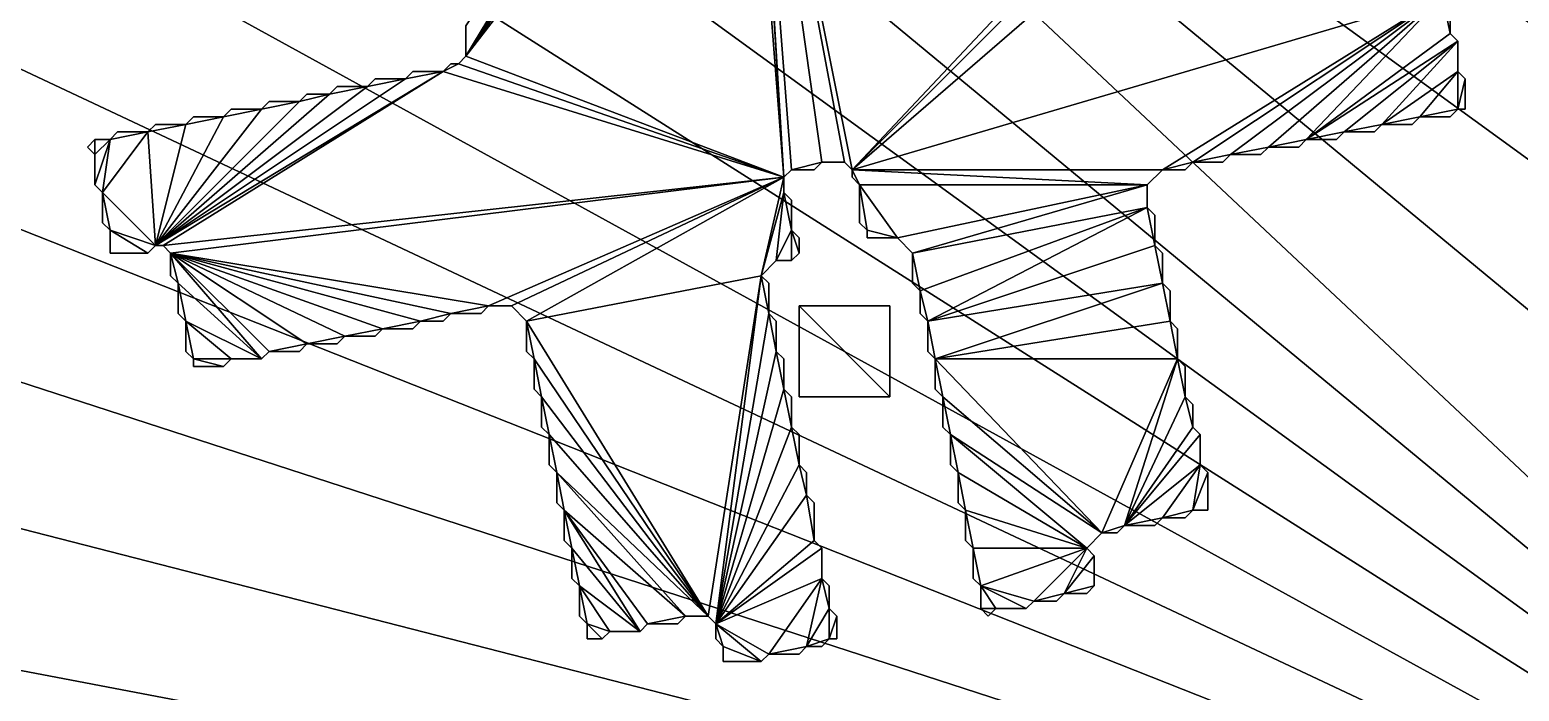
# Model space of a CAD drawing. Header units: metres. Extents: x 83 to 1014, y -33 to 839.
# Drawn here: x 490.4 to 687.1, y 122.1 to 209.5 of the extents above; entities that cross this region are included whole.
import ezdxf

# ---------------------------------------------------------------- set-up
doc = ezdxf.new("R2010")
doc.units = ezdxf.units.M

msp = doc.modelspace()

# ---------------------------------------------------------------- linework, layer by layer
for points in [[(490.83, 335.87, 250), (470.52, 321.1, 250), (773.26, 70.65, 250)], [(791.72, 216.74, 250), (490.83, 335.87, 250), (796.42, 192.07, 250)], [(796.42, 192.07, 250), (490.83, 335.87, 250), (798, 167, 250)], [(798, 167, 250), (490.83, 335.87, 250), (796.42, 141.93, 250)], [(796.42, 141.93, 250), (490.83, 335.87, 250), (791.72, 117.26, 250)], [(791.72, 117.26, 250), (490.83, 335.87, 250), (783.96, 93.38, 250)], [(783.96, 93.38, 250), (490.83, 335.87, 250), (773.26, 70.65, 250)], [(470.52, 321.1, 250), (452.21, 303.91, 250), (773.26, 70.65, 250)], [(452.21, 303.91, 250), (436.2, 284.56, 250), (773.26, 70.65, 250)], [(436.2, 284.56, 250), (422.74, 263.35, 250), (773.26, 70.65, 250)], [(422.74, 263.35, 250), (412.04, 240.62, 250), (773.26, 70.65, 250)], [(586, 256), (599, 191), (630, 224)], [(586, 256), (598, 192), (599, 191)], [(586, 256), (595, 192), (598, 192)], [(586, 256), (591, 191), (595, 192)], [(586, 256), (590, 190), (591, 191)], [(586, 255), (590, 190), (586, 256)], [(630, 224, 200), (599, 191, 200), (586, 256, 200)], [(599, 191, 200), (598, 192, 200), (586, 256, 200)], [(598, 192, 200), (595, 192, 200), (586, 256, 200)], [(595, 192, 200), (591, 191, 200), (586, 256, 200)], [(591, 191, 200), (590, 190, 200), (586, 256, 200)], [(586, 256, 200), (590, 190, 200), (586, 255, 200)], [(548, 206), (577, 254), (548, 210)], [(548, 206), (578, 253), (577, 254)], [(548, 206), (585, 254), (581, 253)], [(590, 190), (585, 254), (548, 206)], [(548, 210, 200), (577, 254, 200), (548, 206, 200)], [(577, 254, 200), (578, 253, 200), (548, 206, 200)], [(581, 253, 200), (585, 254, 200), (548, 206, 200)], [(548, 206, 200), (585, 254, 200), (590, 190, 200)], [(590, 190), (586, 255), (585, 254)], [(585, 254, 200), (586, 255, 200), (590, 190, 200)], [(548, 206), (581, 253), (578, 253)], [(578, 253, 200), (581, 253, 200), (548, 206, 200)], [(412.04, 240.62, 250), (404.28, 216.74, 250), (773.26, 70.65, 250)], [(630, 224), (599, 191), (631, 223)], [(631, 223, 200), (599, 191, 200), (630, 224, 200)], [(636, 223), (599, 191), (677, 214)], [(631, 223), (599, 191), (636, 223)], [(677, 214, 200), (599, 191, 200), (636, 223, 200)], [(636, 223, 200), (599, 191, 200), (631, 223, 200)], [(404.28, 216.74, 250), (399.58, 192.07, 250), (773.26, 70.65, 250)], [(677, 214), (599, 191), (640, 191)], [(640, 191, 200), (599, 191, 200), (677, 214, 200)], [(677, 214), (640, 191), (644, 192)], [(644, 192, 200), (640, 191, 200), (677, 214, 200)], [(677, 214), (644, 192), (649, 193)], [(649, 193, 200), (644, 192, 200), (677, 214, 200)], [(677, 214), (649, 193), (654, 194)], [(654, 194, 200), (649, 193, 200), (677, 214, 200)], [(677, 214), (654, 194), (659, 195)], [(659, 195, 200), (654, 194, 200), (677, 214, 200)], [(677, 214), (659, 195), (678, 209)], [(678, 209, 200), (659, 195, 200), (677, 214, 200)], [(677, 214), (678, 209), (678, 213)], [(678, 213, 200), (678, 209, 200), (677, 214, 200)], [(678, 213), (678, 209), (678, 213, 200)], [(678, 209, 200), (678, 213, 200), (678, 209)], [(548, 206), (548, 210), (548, 206, 200)], [(548, 210, 200), (548, 206, 200), (548, 210)], [(678, 209), (659, 195), (679, 208)], [(679, 208, 200), (659, 195, 200), (678, 209, 200)], [(678, 209), (679, 208), (678, 209, 200)], [(679, 208, 200), (678, 209, 200), (679, 208)], [(679, 208), (659, 195), (664, 196)], [(664, 196, 200), (659, 195, 200), (679, 208, 200)], [(679, 208), (664, 196), (669, 197)], [(669, 197, 200), (664, 196, 200), (679, 208, 200)], [(679, 208), (669, 197), (679, 204)], [(679, 204, 200), (669, 197, 200), (679, 208, 200)], [(679, 208), (679, 204), (679, 208, 200)], [(679, 204, 200), (679, 208, 200), (679, 204)], [(545, 204), (546, 205), (545, 204, 200)], [(546, 205, 200), (545, 204, 200), (546, 205)], [(545, 204), (547, 205), (546, 205)], [(590, 190), (547, 205), (545, 204)], [(546, 205, 200), (547, 205, 200), (545, 204, 200)], [(545, 204, 200), (547, 205, 200), (590, 190, 200)], [(546, 205), (547, 205), (546, 205, 200)], [(547, 205, 200), (546, 205, 200), (547, 205)], [(547, 205), (548, 206), (547, 205, 200)], [(548, 206, 200), (547, 205, 200), (548, 206)], [(590, 190), (548, 206), (547, 205)], [(547, 205, 200), (548, 206, 200), (590, 190, 200)], [(507, 181), (545, 204), (540, 203)], [(508, 181), (545, 204), (507, 181)], [(540, 203, 200), (545, 204, 200), (507, 181, 200)], [(507, 181, 200), (545, 204, 200), (508, 181, 200)], [(507, 181), (540, 203), (535, 202)], [(535, 202, 200), (540, 203, 200), (507, 181, 200)], [(590, 190), (545, 204), (508, 181)], [(508, 181, 200), (545, 204, 200), (590, 190, 200)], [(535, 202), (536, 203), (535, 202, 200)], [(536, 203, 200), (535, 202, 200), (536, 203)], [(535, 202), (540, 203), (536, 203)], [(536, 203, 200), (540, 203, 200), (535, 202, 200)], [(536, 203), (540, 203), (536, 203, 200)], [(540, 203, 200), (536, 203, 200), (540, 203)], [(540, 203), (541, 204), (540, 203, 200)], [(541, 204, 200), (540, 203, 200), (541, 204)], [(540, 203), (545, 204), (541, 204)], [(541, 204, 200), (545, 204, 200), (540, 203, 200)], [(541, 204), (545, 204), (541, 204, 200)], [(545, 204, 200), (541, 204, 200), (545, 204)], [(679, 204), (669, 197), (674, 198)], [(674, 198, 200), (669, 197, 200), (679, 204, 200)], [(679, 204), (674, 198), (679, 199)], [(679, 199, 200), (674, 198, 200), (679, 204, 200)], [(679, 204), (680, 203), (679, 204, 200)], [(680, 203, 200), (679, 204, 200), (680, 203)], [(679, 204), (679, 199), (680, 203)], [(680, 203, 200), (679, 199, 200), (679, 204, 200)], [(680, 203), (679, 199), (680, 199)], [(680, 199, 200), (679, 199, 200), (680, 203, 200)], [(680, 203), (680, 199), (680, 203, 200)], [(680, 199, 200), (680, 203, 200), (680, 199)], [(507, 181), (535, 202), (530, 201)], [(530, 201, 200), (535, 202, 200), (507, 181, 200)], [(507, 181), (530, 201), (526, 200)], [(526, 200, 200), (530, 201, 200), (507, 181, 200)], [(526, 200), (527, 201), (526, 200, 200)], [(527, 201, 200), (526, 200, 200), (527, 201)], [(526, 200), (530, 201), (527, 201)], [(527, 201, 200), (530, 201, 200), (526, 200, 200)], [(527, 201), (530, 201), (527, 201, 200)], [(530, 201, 200), (527, 201, 200), (530, 201)], [(530, 201), (531, 202), (530, 201, 200)], [(531, 202, 200), (530, 201, 200), (531, 202)], [(530, 201), (535, 202), (531, 202)], [(531, 202, 200), (535, 202, 200), (530, 201, 200)], [(531, 202), (535, 202), (531, 202, 200)], [(535, 202, 200), (531, 202, 200), (535, 202)], [(507, 181), (526, 200), (521, 199)], [(521, 199, 200), (526, 200, 200), (507, 181, 200)], [(507, 181), (521, 199), (516, 198)], [(516, 198, 200), (521, 199, 200), (507, 181, 200)], [(516, 198), (517, 199), (516, 198, 200)], [(517, 199, 200), (516, 198, 200), (517, 199)], [(516, 198), (521, 199), (517, 199)], [(517, 199, 200), (521, 199, 200), (516, 198, 200)], [(517, 199), (521, 199), (517, 199, 200)], [(521, 199, 200), (517, 199, 200), (521, 199)], [(521, 199), (522, 200), (521, 199, 200)], [(522, 200, 200), (521, 199, 200), (522, 200)], [(521, 199), (526, 200), (522, 200)], [(522, 200, 200), (526, 200, 200), (521, 199, 200)], [(522, 200), (526, 200), (522, 200, 200)], [(526, 200, 200), (522, 200, 200), (526, 200)], [(679, 199), (674, 198), (678, 198)], [(678, 198, 200), (674, 198, 200), (679, 199, 200)], [(679, 199), (678, 198), (679, 199, 200)], [(678, 198, 200), (679, 199, 200), (678, 198)], [(680, 199), (679, 199), (680, 199, 200)], [(679, 199, 200), (680, 199, 200), (679, 199)], [(506, 196), (507, 197), (506, 196, 200)], [(507, 197, 200), (506, 196, 200), (507, 197)], [(506, 196), (511, 197), (507, 197)], [(507, 181), (511, 197), (506, 196)], [(507, 197, 200), (511, 197, 200), (506, 196, 200)], [(506, 196, 200), (511, 197, 200), (507, 181, 200)], [(507, 181), (516, 198), (511, 197)], [(511, 197, 200), (516, 198, 200), (507, 181, 200)], [(507, 197), (511, 197), (507, 197, 200)], [(511, 197, 200), (507, 197, 200), (511, 197)], [(511, 197), (512, 198), (511, 197, 200)], [(512, 198, 200), (511, 197, 200), (512, 198)], [(511, 197), (516, 198), (512, 198)], [(512, 198, 200), (516, 198, 200), (511, 197, 200)], [(512, 198), (516, 198), (512, 198, 200)], [(516, 198, 200), (512, 198, 200), (516, 198)], [(669, 197), (664, 196), (668, 196)], [(668, 196, 200), (664, 196, 200), (669, 197, 200)], [(669, 197), (668, 196), (669, 197, 200)], [(668, 196, 200), (669, 197, 200), (668, 196)], [(674, 198), (669, 197), (673, 197)], [(673, 197, 200), (669, 197, 200), (674, 198, 200)], [(673, 197), (669, 197), (673, 197, 200)], [(669, 197, 200), (673, 197, 200), (669, 197)], [(674, 198), (673, 197), (674, 198, 200)], [(673, 197, 200), (674, 198, 200), (673, 197)], [(678, 198), (674, 198), (678, 198, 200)], [(674, 198, 200), (678, 198, 200), (674, 198)], [(498, 194), (499, 195), (498, 194, 200)], [(499, 195, 200), (498, 194, 200), (499, 195)], [(499, 193), (499, 195), (498, 194)], [(498, 194, 200), (499, 195, 200), (499, 193, 200)], [(499, 195), (501, 195), (499, 195, 200)], [(501, 195, 200), (499, 195, 200), (501, 195)], [(499, 193), (501, 195), (499, 195)], [(499, 189), (501, 195), (499, 193)], [(500, 188), (501, 195), (499, 189)], [(499, 195, 200), (501, 195, 200), (499, 193, 200)], [(499, 193, 200), (501, 195, 200), (499, 189, 200)], [(499, 189, 200), (501, 195, 200), (500, 188, 200)], [(500, 188), (506, 196), (501, 195)], [(507, 181), (506, 196), (500, 188)], [(501, 195, 200), (506, 196, 200), (500, 188, 200)], [(500, 188, 200), (506, 196, 200), (507, 181, 200)], [(501, 195), (502, 196), (501, 195, 200)], [(502, 196, 200), (501, 195, 200), (502, 196)], [(501, 195), (506, 196), (502, 196)], [(502, 196, 200), (506, 196, 200), (501, 195, 200)], [(502, 196), (506, 196), (502, 196, 200)], [(506, 196, 200), (502, 196, 200), (506, 196)], [(659, 195), (654, 194), (658, 194)], [(658, 194, 200), (654, 194, 200), (659, 195, 200)], [(659, 195), (658, 194), (659, 195, 200)], [(658, 194, 200), (659, 195, 200), (658, 194)], [(664, 196), (659, 195), (663, 195)], [(663, 195, 200), (659, 195, 200), (664, 196, 200)], [(663, 195), (659, 195), (663, 195, 200)], [(659, 195, 200), (663, 195, 200), (659, 195)], [(664, 196), (663, 195), (664, 196, 200)], [(663, 195, 200), (664, 196, 200), (663, 195)], [(668, 196), (664, 196), (668, 196, 200)], [(664, 196, 200), (668, 196, 200), (664, 196)], [(499, 193), (498, 194), (499, 193, 200)], [(498, 194, 200), (499, 193, 200), (498, 194)], [(499, 189), (499, 193), (499, 189, 200)], [(499, 193, 200), (499, 189, 200), (499, 193)], [(649, 193), (644, 192), (648, 192)], [(648, 192, 200), (644, 192, 200), (649, 193, 200)], [(649, 193), (648, 192), (649, 193, 200)], [(648, 192, 200), (649, 193, 200), (648, 192)], [(654, 194), (649, 193), (653, 193)], [(653, 193, 200), (649, 193, 200), (654, 194, 200)], [(653, 193), (649, 193), (653, 193, 200)], [(649, 193, 200), (653, 193, 200), (649, 193)], [(654, 194), (653, 193), (654, 194, 200)], [(653, 193, 200), (654, 194, 200), (653, 193)], [(658, 194), (654, 194), (658, 194, 200)], [(654, 194, 200), (658, 194, 200), (654, 194)], [(399.58, 192.07, 250), (398, 167, 250), (773.26, 70.65, 250)], [(591, 191), (590, 190), (591, 191, 200)], [(590, 190, 200), (591, 191, 200), (590, 190)], [(595, 192), (591, 191), (594, 191)], [(594, 191, 200), (591, 191, 200), (595, 192, 200)], [(594, 191), (591, 191), (594, 191, 200)], [(591, 191, 200), (594, 191, 200), (591, 191)], [(595, 192), (594, 191), (595, 192, 200)], [(594, 191, 200), (595, 192, 200), (594, 191)], [(598, 192), (595, 192), (598, 192, 200)], [(595, 192, 200), (598, 192, 200), (595, 192)], [(599, 191), (598, 192), (599, 191, 200)], [(598, 192, 200), (599, 191, 200), (598, 192)], [(599, 190), (599, 191), (599, 190, 200)], [(599, 191, 200), (599, 190, 200), (599, 191)], [(600, 189), (599, 191), (599, 190)], [(638, 189), (599, 191), (600, 189)], [(640, 191), (599, 191), (638, 189)], [(599, 190, 200), (599, 191, 200), (600, 189, 200)], [(600, 189, 200), (599, 191, 200), (638, 189, 200)], [(638, 189, 200), (599, 191, 200), (640, 191, 200)], [(640, 191), (638, 189), (640, 191, 200)], [(638, 189, 200), (640, 191, 200), (638, 189)], [(644, 192), (640, 191), (643, 191)], [(643, 191, 200), (640, 191, 200), (644, 192, 200)], [(643, 191), (640, 191), (643, 191, 200)], [(640, 191, 200), (643, 191, 200), (640, 191)], [(644, 192), (643, 191), (644, 192, 200)], [(643, 191, 200), (644, 192, 200), (643, 191)], [(648, 192), (644, 192), (648, 192, 200)], [(644, 192, 200), (648, 192, 200), (644, 192)], [(500, 188), (499, 189), (500, 188, 200)], [(499, 189, 200), (500, 188, 200), (499, 189)], [(590, 190), (508, 181), (509, 180)], [(509, 180, 200), (508, 181, 200), (590, 190, 200)], [(590, 190), (509, 180), (551, 173)], [(551, 173, 200), (509, 180, 200), (590, 190, 200)], [(590, 190), (551, 173), (554, 173)], [(554, 173, 200), (551, 173, 200), (590, 190, 200)], [(590, 190), (554, 173), (556, 171)], [(556, 171, 200), (554, 173, 200), (590, 190, 200)], [(590, 190), (556, 171), (587, 177)], [(587, 177, 200), (556, 171, 200), (590, 190, 200)], [(590, 190), (587, 177), (590, 188)], [(590, 188, 200), (587, 177, 200), (590, 190, 200)], [(590, 190), (590, 188), (590, 190, 200)], [(590, 188, 200), (590, 190, 200), (590, 188)], [(600, 189), (599, 190), (600, 189, 200)], [(599, 190, 200), (600, 189, 200), (599, 190)], [(600, 184), (600, 189), (600, 184, 200)], [(600, 189, 200), (600, 184, 200), (600, 189)], [(601, 183), (600, 189), (600, 184)], [(605, 182), (600, 189), (601, 183)], [(638, 189), (600, 189), (605, 182)], [(600, 184, 200), (600, 189, 200), (601, 183, 200)], [(601, 183, 200), (600, 189, 200), (605, 182, 200)], [(605, 182, 200), (600, 189, 200), (638, 189, 200)], [(638, 189), (605, 182), (607, 180)], [(607, 180, 200), (605, 182, 200), (638, 189, 200)], [(638, 189), (607, 180), (638, 186)], [(638, 186, 200), (607, 180, 200), (638, 189, 200)], [(638, 189), (638, 186), (638, 189, 200)], [(638, 186, 200), (638, 189, 200), (638, 186)], [(500, 184), (500, 188), (500, 184, 200)], [(500, 188, 200), (500, 184, 200), (500, 188)], [(501, 183), (500, 188), (500, 184)], [(507, 181), (500, 188), (501, 183)], [(500, 184, 200), (500, 188, 200), (501, 183, 200)], [(501, 183, 200), (500, 188, 200), (507, 181, 200)], [(590, 188), (587, 177), (589, 179)], [(589, 179, 200), (587, 177, 200), (590, 188, 200)], [(590, 188), (589, 179), (591, 183)], [(591, 183, 200), (589, 179, 200), (590, 188, 200)], [(590, 188), (591, 187), (590, 188, 200)], [(591, 187, 200), (590, 188, 200), (591, 187)], [(590, 188), (591, 183), (591, 187)], [(591, 187, 200), (591, 183, 200), (590, 188, 200)], [(591, 187), (591, 183), (591, 187, 200)], [(591, 183, 200), (591, 187, 200), (591, 183)], [(638, 186), (607, 180), (608, 175)], [(608, 175, 200), (607, 180, 200), (638, 186, 200)], [(638, 186), (608, 175), (609, 171)], [(609, 171, 200), (608, 175, 200), (638, 186, 200)], [(638, 186), (609, 171), (639, 181)], [(639, 181, 200), (609, 171, 200), (638, 186, 200)], [(638, 186), (639, 185), (638, 186, 200)], [(639, 185, 200), (638, 186, 200), (639, 185)], [(638, 186), (639, 181), (639, 185)], [(639, 185, 200), (639, 181, 200), (638, 186, 200)], [(639, 185), (639, 181), (639, 185, 200)], [(639, 181, 200), (639, 185, 200), (639, 181)], [(501, 183), (500, 184), (501, 183, 200)], [(500, 184, 200), (501, 183, 200), (500, 184)], [(501, 180), (501, 183), (501, 180, 200)], [(501, 183, 200), (501, 180, 200), (501, 183)], [(506, 180), (501, 183), (501, 180)], [(507, 181), (501, 183), (506, 180)], [(501, 180, 200), (501, 183, 200), (506, 180, 200)], [(506, 180, 200), (501, 183, 200), (507, 181, 200)], [(591, 183), (589, 179), (591, 179)], [(591, 179, 200), (589, 179, 200), (591, 183, 200)], [(591, 183), (592, 182), (591, 183, 200)], [(592, 182, 200), (591, 183, 200), (592, 182)], [(591, 183), (592, 180), (592, 182)], [(591, 183), (591, 179), (592, 180)], [(592, 182, 200), (592, 180, 200), (591, 183, 200)], [(592, 180, 200), (591, 179, 200), (591, 183, 200)], [(601, 183), (600, 184), (601, 183, 200)], [(600, 184, 200), (601, 183, 200), (600, 184)], [(601, 182), (601, 183), (601, 182, 200)], [(601, 183, 200), (601, 182, 200), (601, 183)], [(605, 182), (601, 183), (601, 182)], [(601, 182, 200), (601, 183, 200), (605, 182, 200)], [(507, 181), (506, 180), (507, 181, 200)], [(506, 180, 200), (507, 181, 200), (506, 180)], [(508, 181), (507, 181), (508, 181, 200)], [(507, 181, 200), (508, 181, 200), (507, 181)], [(509, 180), (508, 181), (509, 180, 200)], [(508, 181, 200), (509, 180, 200), (508, 181)], [(592, 182), (592, 180), (592, 182, 200)], [(592, 180, 200), (592, 182, 200), (592, 180)], [(605, 182), (601, 182), (605, 182, 200)], [(601, 182, 200), (605, 182, 200), (601, 182)], [(607, 180), (605, 182), (607, 180, 200)], [(605, 182, 200), (607, 180, 200), (605, 182)], [(639, 181), (609, 171), (640, 176)], [(640, 176, 200), (609, 171, 200), (639, 181, 200)], [(639, 181), (640, 180), (639, 181, 200)], [(640, 180, 200), (639, 181, 200), (640, 180)], [(639, 181), (640, 176), (640, 180)], [(640, 180, 200), (640, 176, 200), (639, 181, 200)], [(506, 180), (501, 180), (506, 180, 200)], [(501, 180, 200), (506, 180, 200), (501, 180)], [(509, 177), (509, 180), (509, 177, 200)], [(509, 180, 200), (509, 177, 200), (509, 180)], [(510, 176), (509, 180), (509, 177)], [(521, 166), (509, 180), (510, 176)], [(522, 167), (509, 180), (521, 166)], [(527, 168), (509, 180), (522, 167)], [(532, 169), (509, 180), (527, 168)], [(537, 170), (509, 180), (532, 169)], [(542, 171), (509, 180), (537, 170)], [(546, 172), (509, 180), (542, 171)], [(551, 173), (509, 180), (546, 172)], [(509, 177, 200), (509, 180, 200), (510, 176, 200)], [(510, 176, 200), (509, 180, 200), (521, 166, 200)], [(521, 166, 200), (509, 180, 200), (522, 167, 200)], [(522, 167, 200), (509, 180, 200), (527, 168, 200)], [(527, 168, 200), (509, 180, 200), (532, 169, 200)], [(532, 169, 200), (509, 180, 200), (537, 170, 200)], [(537, 170, 200), (509, 180, 200), (542, 171, 200)], [(542, 171, 200), (509, 180, 200), (546, 172, 200)], [(546, 172, 200), (509, 180, 200), (551, 173, 200)], [(592, 180), (591, 179), (592, 180, 200)], [(591, 179, 200), (592, 180, 200), (591, 179)], [(607, 176), (607, 180), (607, 176, 200)], [(607, 180, 200), (607, 176, 200), (607, 180)], [(608, 175), (607, 180), (607, 176)], [(607, 176, 200), (607, 180, 200), (608, 175, 200)], [(640, 180), (640, 176), (640, 180, 200)], [(640, 176, 200), (640, 180, 200), (640, 176)], [(589, 179), (587, 177), (589, 179, 200)], [(587, 177, 200), (589, 179, 200), (587, 177)], [(591, 179), (589, 179), (591, 179, 200)], [(589, 179, 200), (591, 179, 200), (589, 179)], [(510, 176), (509, 177), (510, 176, 200)], [(509, 177, 200), (510, 176, 200), (509, 177)], [(510, 172), (510, 176), (510, 172, 200)], [(510, 176, 200), (510, 172, 200), (510, 176)], [(511, 171), (510, 176), (510, 172)], [(521, 166), (510, 176), (511, 171)], [(510, 172, 200), (510, 176, 200), (511, 171, 200)], [(511, 171, 200), (510, 176, 200), (521, 166, 200)], [(587, 177), (556, 171), (580, 132)], [(580, 132, 200), (556, 171, 200), (587, 177, 200)], [(587, 177), (580, 132), (581, 131)], [(581, 131, 200), (580, 132, 200), (587, 177, 200)], [(587, 177), (581, 131), (588, 172)], [(588, 172, 200), (581, 131, 200), (587, 177, 200)], [(587, 177), (588, 176), (587, 177, 200)], [(588, 176, 200), (587, 177, 200), (588, 176)], [(587, 177), (588, 172), (588, 176)], [(588, 176, 200), (588, 172, 200), (587, 177, 200)], [(588, 176), (588, 172), (588, 176, 200)], [(588, 172, 200), (588, 176, 200), (588, 172)], [(608, 175), (607, 176), (608, 175, 200)], [(607, 176, 200), (608, 175, 200), (607, 176)], [(640, 176), (609, 171), (610, 166)], [(610, 166, 200), (609, 171, 200), (640, 176, 200)], [(640, 176), (610, 166), (641, 171)], [(641, 171, 200), (610, 166, 200), (640, 176, 200)], [(640, 176), (641, 175), (640, 176, 200)], [(641, 175, 200), (640, 176, 200), (641, 175)], [(640, 176), (641, 171), (641, 175)], [(641, 175, 200), (641, 171, 200), (640, 176, 200)], [(608, 172), (608, 175), (608, 172, 200)], [(608, 175, 200), (608, 172, 200), (608, 175)], [(609, 171), (608, 175), (608, 172)], [(608, 172, 200), (608, 175, 200), (609, 171, 200)], [(641, 175), (641, 171), (641, 175, 200)], [(641, 171, 200), (641, 175, 200), (641, 171)], [(511, 171), (510, 172), (511, 171, 200)], [(510, 172, 200), (511, 171, 200), (510, 172)], [(546, 172), (542, 171), (545, 171)], [(545, 171, 200), (542, 171, 200), (546, 172, 200)], [(546, 172), (545, 171), (546, 172, 200)], [(545, 171, 200), (546, 172, 200), (545, 171)], [(551, 173), (546, 172), (550, 172)], [(550, 172, 200), (546, 172, 200), (551, 173, 200)], [(550, 172), (546, 172), (550, 172, 200)], [(546, 172, 200), (550, 172, 200), (546, 172)], [(551, 173), (550, 172), (551, 173, 200)], [(550, 172, 200), (551, 173, 200), (550, 172)], [(554, 173), (551, 173), (554, 173, 200)], [(551, 173, 200), (554, 173, 200), (551, 173)], [(556, 171), (554, 173), (556, 171, 200)], [(554, 173, 200), (556, 171, 200), (554, 173)], [(588, 172), (581, 131), (589, 167)], [(589, 167, 200), (581, 131, 200), (588, 172, 200)], [(588, 172), (589, 171), (588, 172, 200)], [(589, 171, 200), (588, 172, 200), (589, 171)], [(588, 172), (589, 167), (589, 171)], [(589, 171, 200), (589, 167, 200), (588, 172, 200)], [(604, 173), (592, 173), (604, 173, 250)], [(592, 173, 250), (604, 173, 250), (592, 173)], [(592, 173), (592, 161), (592, 173, 250)], [(592, 161, 250), (592, 173, 250), (592, 161)], [(592, 173), (604, 161), (592, 161)], [(604, 161), (592, 173), (604, 173)], [(592, 161, 250), (604, 161, 250), (592, 173, 250)], [(604, 173, 250), (592, 173, 250), (604, 161, 250)], [(604, 161), (604, 173), (604, 161, 250)], [(604, 173, 250), (604, 161, 250), (604, 173)], [(609, 171), (608, 172), (609, 171, 200)], [(608, 172, 200), (609, 171, 200), (608, 172)], [(511, 167), (511, 171), (511, 167, 200)], [(511, 171, 200), (511, 167, 200), (511, 171)], [(512, 166), (511, 171), (511, 167)], [(517, 166), (511, 171), (512, 166)], [(521, 166), (511, 171), (517, 166)], [(511, 167, 200), (511, 171, 200), (512, 166, 200)], [(512, 166, 200), (511, 171, 200), (517, 166, 200)], [(517, 166, 200), (511, 171, 200), (521, 166, 200)], [(537, 170), (532, 169), (536, 169)], [(536, 169, 200), (532, 169, 200), (537, 170, 200)], [(537, 170), (536, 169), (537, 170, 200)], [(536, 169, 200), (537, 170, 200), (536, 169)], [(542, 171), (537, 170), (541, 170)], [(541, 170, 200), (537, 170, 200), (542, 171, 200)], [(541, 170), (537, 170), (541, 170, 200)], [(537, 170, 200), (541, 170, 200), (537, 170)], [(542, 171), (541, 170), (542, 171, 200)], [(541, 170, 200), (542, 171, 200), (541, 170)], [(545, 171), (542, 171), (545, 171, 200)], [(542, 171, 200), (545, 171, 200), (542, 171)], [(556, 167), (556, 171), (556, 167, 200)], [(556, 171, 200), (556, 167, 200), (556, 171)], [(557, 166), (556, 171), (556, 167)], [(580, 132), (556, 171), (557, 166)], [(556, 167, 200), (556, 171, 200), (557, 166, 200)], [(557, 166, 200), (556, 171, 200), (580, 132, 200)], [(589, 171), (589, 167), (589, 171, 200)], [(589, 167, 200), (589, 171, 200), (589, 167)], [(609, 167), (609, 171), (609, 167, 200)], [(609, 171, 200), (609, 167, 200), (609, 171)], [(610, 166), (609, 171), (609, 167)], [(609, 167, 200), (609, 171, 200), (610, 166, 200)], [(641, 171), (610, 166), (642, 166)], [(642, 166, 200), (610, 166, 200), (641, 171, 200)], [(641, 171), (642, 170), (641, 171, 200)], [(642, 170, 200), (641, 171, 200), (642, 170)], [(641, 171), (642, 166), (642, 170)], [(642, 170, 200), (642, 166, 200), (641, 171, 200)], [(642, 170), (642, 166), (642, 170, 200)], [(642, 166, 200), (642, 170, 200), (642, 166)], [(527, 168), (522, 167), (526, 167)], [(526, 167, 200), (522, 167, 200), (527, 168, 200)], [(527, 168), (526, 167), (527, 168, 200)], [(526, 167, 200), (527, 168, 200), (526, 167)], [(532, 169), (527, 168), (531, 168)], [(531, 168, 200), (527, 168, 200), (532, 169, 200)], [(531, 168), (527, 168), (531, 168, 200)], [(527, 168, 200), (531, 168, 200), (527, 168)], [(532, 169), (531, 168), (532, 169, 200)], [(531, 168, 200), (532, 169, 200), (531, 168)], [(536, 169), (532, 169), (536, 169, 200)], [(532, 169, 200), (536, 169, 200), (532, 169)], [(398, 167, 250), (399.58, 141.93, 250), (773.26, 70.65, 250)], [(512, 166), (511, 167), (512, 166, 200)], [(511, 167, 200), (512, 166, 200), (511, 167)], [(512, 165), (512, 166), (512, 165, 200)], [(512, 166, 200), (512, 165, 200), (512, 166)], [(516, 165), (512, 166), (512, 165)], [(517, 166), (512, 166), (516, 165)], [(512, 165, 200), (512, 166, 200), (516, 165, 200)], [(516, 165, 200), (512, 166, 200), (517, 166, 200)], [(517, 166), (516, 165), (517, 166, 200)], [(516, 165, 200), (517, 166, 200), (516, 165)], [(521, 166), (517, 166), (521, 166, 200)], [(517, 166, 200), (521, 166, 200), (517, 166)], [(522, 167), (521, 166), (522, 167, 200)], [(521, 166, 200), (522, 167, 200), (521, 166)], [(526, 167), (522, 167), (526, 167, 200)], [(522, 167, 200), (526, 167, 200), (522, 167)], [(557, 166), (556, 167), (557, 166, 200)], [(556, 167, 200), (557, 166, 200), (556, 167)], [(557, 162), (557, 166), (557, 162, 200)], [(557, 166, 200), (557, 162, 200), (557, 166)], [(558, 161), (557, 166), (557, 162)], [(580, 132), (557, 166), (558, 161)], [(557, 162, 200), (557, 166, 200), (558, 161, 200)], [(558, 161, 200), (557, 166, 200), (580, 132, 200)], [(589, 167), (581, 131), (590, 162)], [(590, 162, 200), (581, 131, 200), (589, 167, 200)], [(589, 167), (590, 166), (589, 167, 200)], [(590, 166, 200), (589, 167, 200), (590, 166)], [(589, 167), (590, 162), (590, 166)], [(590, 166, 200), (590, 162, 200), (589, 167, 200)], [(590, 166), (590, 162), (590, 166, 200)], [(590, 162, 200), (590, 166, 200), (590, 162)], [(610, 166), (609, 167), (610, 166, 200)], [(609, 167, 200), (610, 166, 200), (609, 167)], [(610, 162), (610, 166), (610, 162, 200)], [(610, 166, 200), (610, 162, 200), (610, 166)], [(611, 161), (610, 166), (610, 162)], [(632, 143), (610, 166), (611, 161)], [(642, 166), (610, 166), (632, 143)], [(610, 162, 200), (610, 166, 200), (611, 161, 200)], [(611, 161, 200), (610, 166, 200), (632, 143, 200)], [(632, 143, 200), (610, 166, 200), (642, 166, 200)], [(642, 166), (632, 143), (635, 144)], [(635, 144, 200), (632, 143, 200), (642, 166, 200)], [(642, 166), (635, 144), (643, 161)], [(643, 161, 200), (635, 144, 200), (642, 166, 200)], [(642, 166), (643, 165), (642, 166, 200)], [(643, 165, 200), (642, 166, 200), (643, 165)], [(642, 166), (643, 161), (643, 165)], [(643, 165, 200), (643, 161, 200), (642, 166, 200)], [(516, 165), (512, 165), (516, 165, 200)], [(512, 165, 200), (516, 165, 200), (512, 165)], [(643, 165), (643, 161), (643, 165, 200)], [(643, 161, 200), (643, 165, 200), (643, 161)], [(558, 161), (557, 162), (558, 161, 200)], [(557, 162, 200), (558, 161, 200), (557, 162)], [(590, 162), (581, 131), (591, 157)], [(591, 157, 200), (581, 131, 200), (590, 162, 200)], [(590, 162), (591, 161), (590, 162, 200)], [(591, 161, 200), (590, 162, 200), (591, 161)], [(590, 162), (591, 157), (591, 161)], [(591, 161, 200), (591, 157, 200), (590, 162, 200)], [(611, 161), (610, 162), (611, 161, 200)], [(610, 162, 200), (611, 161, 200), (610, 162)], [(558, 157), (558, 161), (558, 157, 200)], [(558, 161, 200), (558, 157, 200), (558, 161)], [(559, 156), (558, 161), (558, 157)], [(580, 132), (558, 161), (559, 156)], [(558, 157, 200), (558, 161, 200), (559, 156, 200)], [(559, 156, 200), (558, 161, 200), (580, 132, 200)], [(591, 161), (591, 157), (591, 161, 200)], [(591, 157, 200), (591, 161, 200), (591, 157)], [(592, 161), (604, 161), (592, 161, 250)], [(604, 161, 250), (592, 161, 250), (604, 161)], [(611, 157), (611, 161), (611, 157, 200)], [(611, 161, 200), (611, 157, 200), (611, 161)], [(612, 156), (611, 161), (611, 157)], [(632, 143), (611, 161), (612, 156)], [(611, 157, 200), (611, 161, 200), (612, 156, 200)], [(612, 156, 200), (611, 161, 200), (632, 143, 200)], [(643, 161), (635, 144), (644, 157)], [(644, 157, 200), (635, 144, 200), (643, 161, 200)], [(643, 161), (644, 160), (643, 161, 200)], [(644, 160, 200), (643, 161, 200), (644, 160)], [(643, 161), (644, 157), (644, 160)], [(644, 160, 200), (644, 157, 200), (643, 161, 200)], [(644, 160), (644, 157), (644, 160, 200)], [(644, 157, 200), (644, 160, 200), (644, 157)], [(559, 156), (558, 157), (559, 156, 200)], [(558, 157, 200), (559, 156, 200), (558, 157)], [(559, 152), (559, 156), (559, 152, 200)], [(559, 156, 200), (559, 152, 200), (559, 156)], [(560, 151), (559, 156), (559, 152)], [(580, 132), (559, 156), (560, 151)], [(559, 152, 200), (559, 156, 200), (560, 151, 200)], [(560, 151, 200), (559, 156, 200), (580, 132, 200)], [(591, 157), (581, 131), (592, 152)], [(592, 152, 200), (581, 131, 200), (591, 157, 200)], [(591, 157), (592, 156), (591, 157, 200)], [(592, 156, 200), (591, 157, 200), (592, 156)], [(591, 157), (592, 152), (592, 156)], [(592, 156, 200), (592, 152, 200), (591, 157, 200)], [(592, 156), (592, 152), (592, 156, 200)], [(592, 152, 200), (592, 156, 200), (592, 152)], [(612, 156), (611, 157), (612, 156, 200)], [(611, 157, 200), (612, 156, 200), (611, 157)], [(612, 152), (612, 156), (612, 152, 200)], [(612, 156, 200), (612, 152, 200), (612, 156)], [(613, 151), (612, 156), (612, 152)], [(630, 141), (612, 156), (613, 151)], [(632, 143), (612, 156), (630, 141)], [(612, 152, 200), (612, 156, 200), (613, 151, 200)], [(613, 151, 200), (612, 156, 200), (630, 141, 200)], [(630, 141, 200), (612, 156, 200), (632, 143, 200)], [(644, 157), (635, 144), (645, 156)], [(645, 156, 200), (635, 144, 200), (644, 157, 200)], [(645, 156), (635, 144), (645, 152)], [(645, 152, 200), (635, 144, 200), (645, 156, 200)], [(644, 157), (645, 156), (644, 157, 200)], [(645, 156, 200), (644, 157, 200), (645, 156)], [(645, 156), (645, 152), (645, 156, 200)], [(645, 152, 200), (645, 156, 200), (645, 152)], [(560, 151), (559, 152), (560, 151, 200)], [(559, 152, 200), (560, 151, 200), (559, 152)], [(592, 152), (581, 131), (593, 148)], [(593, 148, 200), (581, 131, 200), (592, 152, 200)], [(592, 152), (593, 151), (592, 152, 200)], [(593, 151, 200), (592, 152, 200), (593, 151)], [(592, 152), (593, 148), (593, 151)], [(593, 151, 200), (593, 148, 200), (592, 152, 200)], [(613, 151), (612, 152), (613, 151, 200)], [(612, 152, 200), (613, 151, 200), (612, 152)], [(645, 152), (635, 144), (640, 145)], [(640, 145, 200), (635, 144, 200), (645, 152, 200)], [(645, 152), (640, 145), (644, 146)], [(644, 146, 200), (640, 145, 200), (645, 152, 200)], [(645, 152), (644, 146), (646, 151)], [(646, 151, 200), (644, 146, 200), (645, 152, 200)], [(645, 152), (646, 151), (645, 152, 200)], [(646, 151, 200), (645, 152, 200), (646, 151)], [(560, 147), (560, 151), (560, 147, 200)], [(560, 151, 200), (560, 147, 200), (560, 151)], [(561, 146), (560, 151), (560, 147)], [(577, 132), (560, 151), (561, 146)], [(580, 132), (560, 151), (577, 132)], [(560, 147, 200), (560, 151, 200), (561, 146, 200)], [(561, 146, 200), (560, 151, 200), (577, 132, 200)], [(577, 132, 200), (560, 151, 200), (580, 132, 200)], [(593, 151), (593, 148), (593, 151, 200)], [(593, 148, 200), (593, 151, 200), (593, 148)], [(613, 147), (613, 151), (613, 147, 200)], [(613, 151, 200), (613, 147, 200), (613, 151)], [(614, 146), (613, 151), (613, 147)], [(630, 141), (613, 151), (614, 146)], [(613, 147, 200), (613, 151, 200), (614, 146, 200)], [(614, 146, 200), (613, 151, 200), (630, 141, 200)], [(646, 151), (644, 146), (646, 146)], [(646, 146, 200), (644, 146, 200), (646, 151, 200)], [(646, 151), (646, 146), (646, 151, 200)], [(646, 146, 200), (646, 151, 200), (646, 146)], [(593, 148), (581, 131), (594, 142)], [(594, 142, 200), (581, 131, 200), (593, 148, 200)], [(593, 148), (594, 147), (593, 148, 200)], [(594, 147, 200), (593, 148, 200), (594, 147)], [(593, 148), (594, 142), (594, 147)], [(594, 147, 200), (594, 142, 200), (593, 148, 200)], [(561, 146), (560, 147), (561, 146, 200)], [(560, 147, 200), (561, 146, 200), (560, 147)], [(561, 142), (561, 146), (561, 142, 200)], [(561, 146, 200), (561, 142, 200), (561, 146)], [(562, 141), (561, 146), (561, 142)], [(571, 130), (561, 146), (562, 141)], [(572, 131), (561, 146), (571, 130)], [(577, 132), (561, 146), (572, 131)], [(561, 142, 200), (561, 146, 200), (562, 141, 200)], [(562, 141, 200), (561, 146, 200), (571, 130, 200)], [(571, 130, 200), (561, 146, 200), (572, 131, 200)], [(572, 131, 200), (561, 146, 200), (577, 132, 200)], [(594, 147), (594, 142), (594, 147, 200)], [(594, 142, 200), (594, 147, 200), (594, 142)], [(614, 146), (613, 147), (614, 146, 200)], [(613, 147, 200), (614, 146, 200), (613, 147)], [(614, 142), (614, 146), (614, 142, 200)], [(614, 146, 200), (614, 142, 200), (614, 146)], [(615, 141), (614, 146), (614, 142)], [(630, 141), (614, 146), (615, 141)], [(614, 142, 200), (614, 146, 200), (615, 141, 200)], [(615, 141, 200), (614, 146, 200), (630, 141, 200)], [(644, 146), (640, 145), (643, 145)], [(643, 145, 200), (640, 145, 200), (644, 146, 200)], [(644, 146), (643, 145), (644, 146, 200)], [(643, 145, 200), (644, 146, 200), (643, 145)], [(646, 146), (644, 146), (646, 146, 200)], [(644, 146, 200), (646, 146, 200), (644, 146)], [(635, 144), (632, 143), (634, 143)], [(634, 143, 200), (632, 143, 200), (635, 144, 200)], [(635, 144), (634, 143), (635, 144, 200)], [(634, 143, 200), (635, 144, 200), (634, 143)], [(640, 145), (635, 144), (639, 144)], [(639, 144, 200), (635, 144, 200), (640, 145, 200)], [(639, 144), (635, 144), (639, 144, 200)], [(635, 144, 200), (639, 144, 200), (635, 144)], [(640, 145), (639, 144), (640, 145, 200)], [(639, 144, 200), (640, 145, 200), (639, 144)], [(643, 145), (640, 145), (643, 145, 200)], [(640, 145, 200), (643, 145, 200), (640, 145)], [(399.58, 141.93, 250), (404.28, 117.26, 250), (773.26, 70.65, 250)], [(562, 141), (561, 142), (562, 141, 200)], [(561, 142, 200), (562, 141, 200), (561, 142)], [(594, 142), (581, 131), (595, 141)], [(595, 141, 200), (581, 131, 200), (594, 142, 200)], [(594, 142), (595, 141), (594, 142, 200)], [(595, 141, 200), (594, 142, 200), (595, 141)], [(615, 141), (614, 142), (615, 141, 200)], [(614, 142, 200), (615, 141, 200), (614, 142)], [(632, 143), (630, 141), (632, 143, 200)], [(630, 141, 200), (632, 143, 200), (630, 141)], [(634, 143), (632, 143), (634, 143, 200)], [(632, 143, 200), (634, 143, 200), (632, 143)], [(562, 137), (562, 141), (562, 137, 200)], [(562, 141, 200), (562, 137, 200), (562, 141)], [(563, 136), (562, 141), (562, 137)], [(571, 130), (562, 141), (563, 136)], [(562, 137, 200), (562, 141, 200), (563, 136, 200)], [(563, 136, 200), (562, 141, 200), (571, 130, 200)], [(595, 141), (581, 131), (595, 137)], [(595, 137, 200), (581, 131, 200), (595, 141, 200)], [(595, 141), (595, 137), (595, 141, 200)], [(595, 137, 200), (595, 141, 200), (595, 137)], [(615, 137), (615, 141), (615, 137, 200)], [(615, 141, 200), (615, 137, 200), (615, 141)], [(616, 136), (615, 141), (615, 137)], [(630, 141), (615, 141), (616, 136)], [(615, 137, 200), (615, 141, 200), (616, 136, 200)], [(616, 136, 200), (615, 141, 200), (630, 141, 200)], [(630, 141), (616, 136), (623, 134)], [(623, 134, 200), (616, 136, 200), (630, 141, 200)], [(630, 141), (623, 134), (627, 135)], [(627, 135, 200), (623, 134, 200), (630, 141, 200)], [(630, 141), (627, 135), (631, 140)], [(631, 140, 200), (627, 135, 200), (630, 141, 200)], [(631, 140), (627, 135), (631, 136)], [(631, 136, 200), (627, 135, 200), (631, 140, 200)], [(630, 141), (631, 140), (630, 141, 200)], [(631, 140, 200), (630, 141, 200), (631, 140)], [(631, 140), (631, 136), (631, 140, 200)], [(631, 136, 200), (631, 140, 200), (631, 136)], [(563, 136), (562, 137), (563, 136, 200)], [(562, 137, 200), (563, 136, 200), (562, 137)], [(563, 132), (563, 136), (563, 132, 200)], [(563, 136, 200), (563, 132, 200), (563, 136)], [(564, 131), (563, 136), (563, 132)], [(567, 130), (563, 136), (564, 131)], [(571, 130), (563, 136), (567, 130)], [(563, 132, 200), (563, 136, 200), (564, 131, 200)], [(564, 131, 200), (563, 136, 200), (567, 130, 200)], [(567, 130, 200), (563, 136, 200), (571, 130, 200)], [(595, 137), (581, 131), (588, 127)], [(588, 127, 200), (581, 131, 200), (595, 137, 200)], [(595, 137), (588, 127), (593, 128)], [(593, 128, 200), (588, 127, 200), (595, 137, 200)], [(595, 137), (593, 128), (596, 133)], [(596, 133, 200), (593, 128, 200), (595, 137, 200)], [(595, 137), (596, 136), (595, 137, 200)], [(596, 136, 200), (595, 137, 200), (596, 136)], [(595, 137), (596, 133), (596, 136)], [(596, 136, 200), (596, 133, 200), (595, 137, 200)], [(596, 136), (596, 133), (596, 136, 200)], [(596, 133, 200), (596, 136, 200), (596, 133)], [(616, 136), (615, 137), (616, 136, 200)], [(615, 137, 200), (616, 136, 200), (615, 137)], [(616, 133), (616, 136), (616, 133, 200)], [(616, 136, 200), (616, 133, 200), (616, 136)], [(618, 133), (616, 136), (616, 133)], [(622, 133), (616, 136), (618, 133)], [(623, 134), (616, 136), (622, 133)], [(616, 133, 200), (616, 136, 200), (618, 133, 200)], [(618, 133, 200), (616, 136, 200), (622, 133, 200)], [(622, 133, 200), (616, 136, 200), (623, 134, 200)], [(631, 136), (627, 135), (630, 135)], [(630, 135, 200), (627, 135, 200), (631, 136, 200)], [(631, 136), (630, 135), (631, 136, 200)], [(630, 135, 200), (631, 136, 200), (630, 135)], [(623, 134), (622, 133), (623, 134, 200)], [(622, 133, 200), (623, 134, 200), (622, 133)], [(627, 135), (623, 134), (626, 134)], [(626, 134, 200), (623, 134, 200), (627, 135, 200)], [(626, 134), (623, 134), (626, 134, 200)], [(623, 134, 200), (626, 134, 200), (623, 134)], [(627, 135), (626, 134), (627, 135, 200)], [(626, 134, 200), (627, 135, 200), (626, 134)], [(630, 135), (627, 135), (630, 135, 200)], [(627, 135, 200), (630, 135, 200), (627, 135)], [(564, 131), (563, 132), (564, 131, 200)], [(563, 132, 200), (564, 131, 200), (563, 132)], [(577, 132), (572, 131), (576, 131)], [(576, 131, 200), (572, 131, 200), (577, 132, 200)], [(577, 132), (576, 131), (577, 132, 200)], [(576, 131, 200), (577, 132, 200), (576, 131)], [(580, 132), (577, 132), (580, 132, 200)], [(577, 132, 200), (580, 132, 200), (577, 132)], [(581, 131), (580, 132), (581, 131, 200)], [(580, 132, 200), (581, 131, 200), (580, 132)], [(596, 133), (593, 128), (596, 129)], [(596, 129, 200), (593, 128, 200), (596, 133, 200)], [(596, 133), (597, 132), (596, 133, 200)], [(597, 132, 200), (596, 133, 200), (597, 132)], [(596, 133), (596, 129), (597, 132)], [(597, 132, 200), (596, 129, 200), (596, 133, 200)], [(597, 132), (596, 129), (597, 129)], [(597, 129, 200), (596, 129, 200), (597, 132, 200)], [(597, 132), (597, 129), (597, 132, 200)], [(597, 129, 200), (597, 132, 200), (597, 129)], [(617, 132), (616, 133), (617, 132, 200)], [(616, 133, 200), (617, 132, 200), (616, 133)], [(618, 133), (616, 133), (617, 132)], [(617, 132, 200), (616, 133, 200), (618, 133, 200)], [(618, 133), (617, 132), (618, 133, 200)], [(617, 132, 200), (618, 133, 200), (617, 132)], [(622, 133), (618, 133), (622, 133, 200)], [(618, 133, 200), (622, 133, 200), (618, 133)], [(564, 129), (564, 131), (564, 129, 200)], [(564, 131, 200), (564, 129, 200), (564, 131)], [(566, 129), (564, 131), (564, 129)], [(567, 130), (564, 131), (566, 129)], [(564, 129, 200), (564, 131, 200), (566, 129, 200)], [(566, 129, 200), (564, 131, 200), (567, 130, 200)], [(567, 130), (566, 129), (567, 130, 200)], [(566, 129, 200), (567, 130, 200), (566, 129)], [(571, 130), (567, 130), (571, 130, 200)], [(567, 130, 200), (571, 130, 200), (567, 130)], [(572, 131), (571, 130), (572, 131, 200)], [(571, 130, 200), (572, 131, 200), (571, 130)], [(576, 131), (572, 131), (576, 131, 200)], [(572, 131, 200), (576, 131, 200), (572, 131)], [(581, 129), (581, 131), (581, 129, 200)], [(581, 131, 200), (581, 129, 200), (581, 131)], [(582, 128), (581, 131), (581, 129)], [(587, 126), (581, 131), (582, 128)], [(588, 127), (581, 131), (587, 126)], [(581, 129, 200), (581, 131, 200), (582, 128, 200)], [(582, 128, 200), (581, 131, 200), (587, 126, 200)], [(587, 126, 200), (581, 131, 200), (588, 127, 200)], [(566, 129), (564, 129), (566, 129, 200)], [(564, 129, 200), (566, 129, 200), (564, 129)], [(582, 128), (581, 129), (582, 128, 200)], [(581, 129, 200), (582, 128, 200), (581, 129)], [(582, 126), (582, 128), (582, 126, 200)], [(582, 128, 200), (582, 126, 200), (582, 128)], [(587, 126), (582, 128), (582, 126)], [(582, 126, 200), (582, 128, 200), (587, 126, 200)], [(593, 128), (588, 127), (592, 127)], [(592, 127, 200), (588, 127, 200), (593, 128, 200)], [(593, 128), (592, 127), (593, 128, 200)], [(592, 127, 200), (593, 128, 200), (592, 127)], [(596, 129), (593, 128), (595, 128)], [(595, 128, 200), (593, 128, 200), (596, 129, 200)], [(595, 128), (593, 128), (595, 128, 200)], [(593, 128, 200), (595, 128, 200), (593, 128)], [(596, 129), (595, 128), (596, 129, 200)], [(595, 128, 200), (596, 129, 200), (595, 128)], [(597, 129), (596, 129), (597, 129, 200)], [(596, 129, 200), (597, 129, 200), (596, 129)], [(587, 126), (582, 126), (587, 126, 200)], [(582, 126, 200), (587, 126, 200), (582, 126)], [(588, 127), (587, 126), (588, 127, 200)], [(587, 126, 200), (588, 127, 200), (587, 126)], [(592, 127), (588, 127), (592, 127, 200)], [(588, 127, 200), (592, 127, 200), (588, 127)]]:
    msp.add_3dface(points)

doc.saveas('drawing.dxf')
